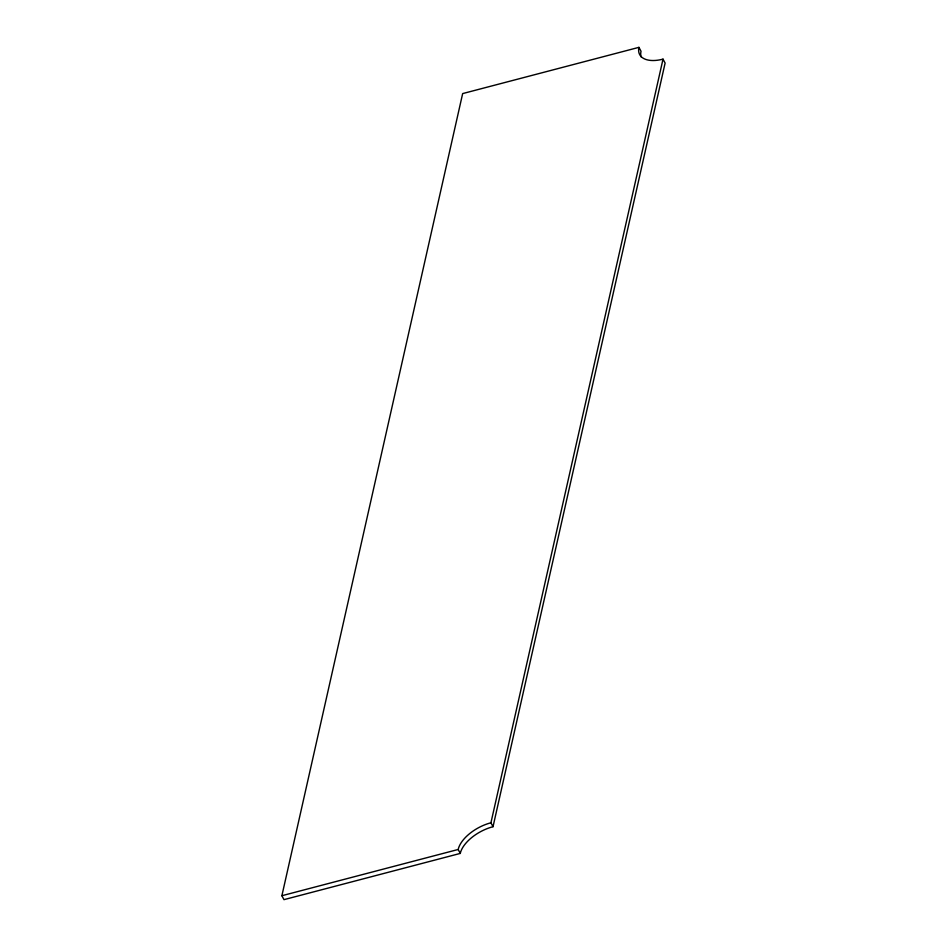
<?xml version="1.0" encoding="UTF-8"?>
<svg xmlns="http://www.w3.org/2000/svg" width="947" height="947" viewBox="0 0 947 947"><rect width="100%" height="100%" fill="white"/><g stroke="black" fill="none" stroke-linecap="round" stroke-linejoin="round"><path stroke-width="1.42" d="M281.886 895.72L462.657 93.587L638.941 47.35A31.358 16.419 -27.9 0 0 663.018 59.14L665.114 63.082L493.02 826.707A31.358 16.419 -27.9 0 0 460.266 853.413L283.982 899.65L281.886 895.72L458.17 849.483A31.358 16.419 -27.9 0 1 490.937 822.777L663.018 59.14M638.941 47.35L641.024 51.28A31.358 16.419 -27.9 0 0 641.083 56.879M490.937 822.777L493.02 826.707M458.17 849.483L460.266 853.413"/></g></svg>
